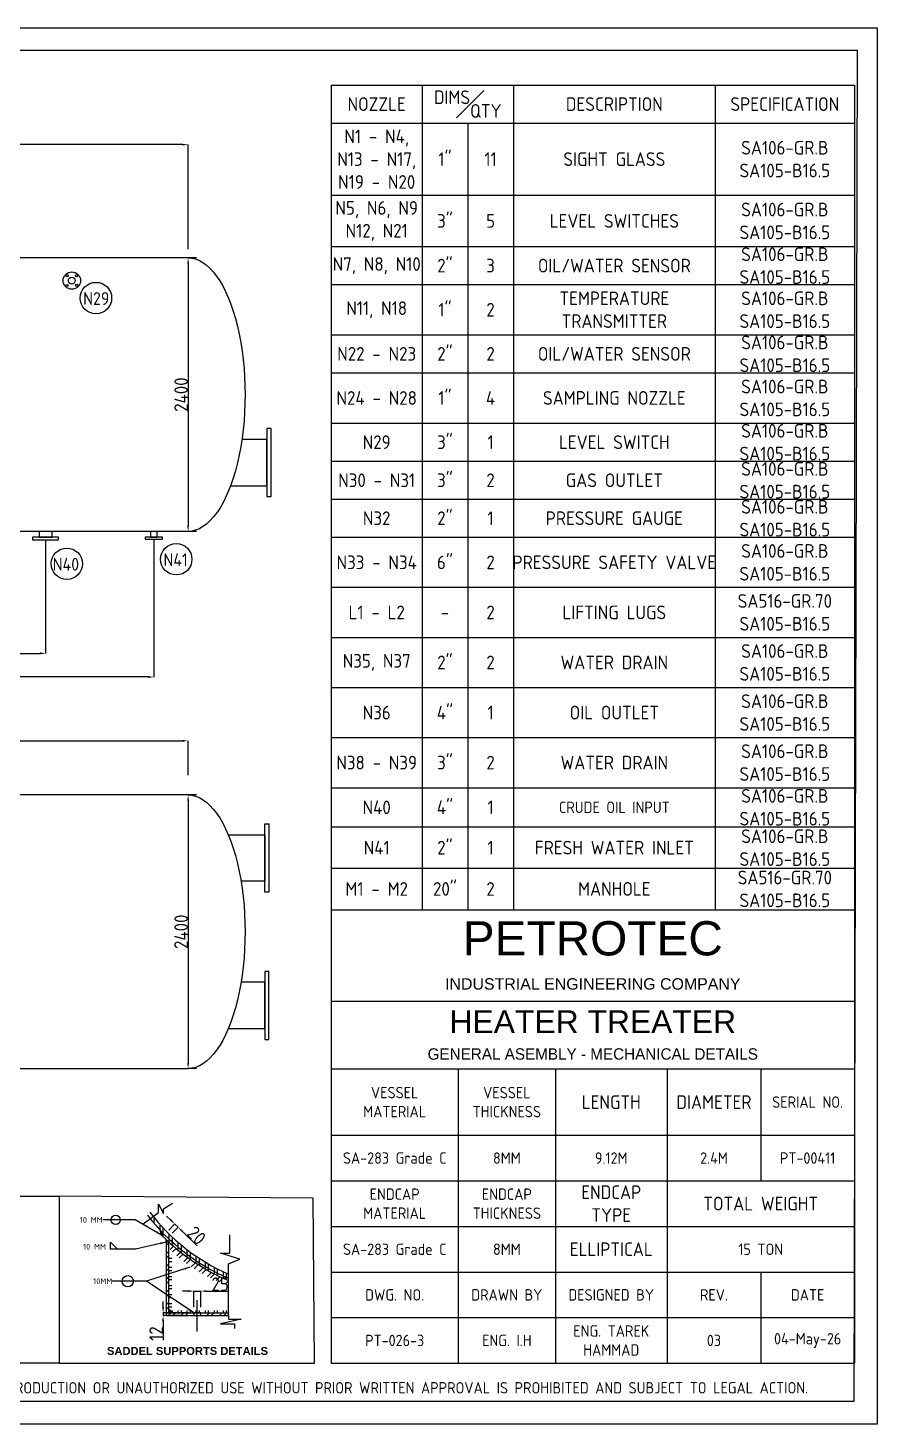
# Model space of a CAD drawing. Header units: inches. Extents: x 46059 to 66274, y -33 to 12215.
# Drawn here: x 58824 to 66274, y -33 to 12215 of the extents above; entities that cross this region are included whole.
import ezdxf

# ---------------------------------------------------------------- set-up
doc = ezdxf.new("R2010")
doc.units = ezdxf.units.IN
doc.header["$LTSCALE"] = 40
doc.header["$MEASUREMENT"] = 0
doc.linetypes.add('CENTER', pattern=[50.8, 31.75, -6.35, 6.35, -6.35])
doc.linetypes.add('CENTER2', pattern=[1.125, 0.75, -0.125, 0.125, -0.125])
doc.layers.add('fitting', color=7, linetype='CENTER2')
doc.styles.add('Annotative', font='arial.ttf')
doc.styles.get("Standard").update_dxf_attribs({"font": 'isocp.shx', "height": 120, "bigfont": '@extfont2.shx'})
doc.dimstyles.new('ISO-25', dxfattribs={"dimtxt": 120, "dimasz": 50, "dimexe": 1.25, "dimexo": 75, "dimtad": 1, "dimtxsty": 'Standard', "dimcen": 0, "dimclrd": 1, "dimclre": 1, "dimclrt": 1, "dimazin": 0, "dimtfac": 1, "dimtmove": 0, "dimatfit": 3, "dimfxl": 1, "dimtfillclr": 1, "dimarcsym": 0})
pattern_1 = [(90, (50327.89, 469.44), (-79.375, 7e-15), []), (90, (50299.82, 497.5), (-79.375, 7e-15), [])]
pattern_2 = [(45, (50327.89, 469.44), (-56.1266, 56.1266), []), (45, (50327.89, 509.125), (-56.1266, 56.1266), [])]

# ---------------------------------------------------------------- blocks, each defined once
blk = doc.blocks.new('*D52')
at = {"color": 1, "lineweight": -2, "ltscale": 0.25, "transparency": 16777216}
for p, q in [((60077, 1757), (60041, 1792)), ((60060, 1668), (60113, 1723)), ((60113, 1722), (60141, 1695)), ((60088, 1641), (60142, 1695)), ((60176, 1660), (60310, 1530))]:
    blk.add_line(p, q, dxfattribs=at)
at = {"color": 1, "ltscale": 0.25, "transparency": 16777216}
for points in [[(60083, 1763), (60071, 1751), (60113, 1722)], [(60182, 1666), (60171, 1654), (60141, 1695)]]:
    blk.add_solid(points, dxfattribs=at)
at = {"layer": 'Defpoints', "color": 0, "ltscale": 0.25, "transparency": 16777216}
for p in [(60008, 1614), (60141, 1695), (60036, 1587)]:
    blk.add_point(p, dxfattribs=at)
at = {"color": 1, "ltscale": 0.25, "transparency": 16777216, "insert": (60303, 1621), "char_height": 120, "attachment_point": 5, "rotation": 315.7765}
blk.add_mtext('20', dxfattribs=at)
blk = doc.blocks.new('*D45')
at = {"color": 1, "lineweight": -2, "ltscale": 0.25, "transparency": 16777216}
for p, q in [((60010, 993), (60010, 1043)), ((60235, 943), (60008, 943)), ((60175, 919), (60008, 919)), ((60010, 943), (60010, 919)), ((60010, 869), (60010, 702))]:
    blk.add_line(p, q, dxfattribs=at)
at = {"color": 1, "ltscale": 0.25, "transparency": 16777216}
for points in [[(60001, 993), (60018, 993), (60010, 943)], [(60001, 869), (60018, 869), (60010, 919)]]:
    blk.add_solid(points, dxfattribs=at)
at = {"layer": 'Defpoints', "color": 0, "ltscale": 0.25, "transparency": 16777216}
for p in [(60010, 919), (60250, 919), (60310, 943)]:
    blk.add_point(p, dxfattribs=at)
at = {"color": 1, "ltscale": 0.25, "transparency": 16777216, "insert": (59949, 761), "char_height": 120, "attachment_point": 5, "rotation": 90}
blk.add_mtext('12', dxfattribs=at)
blk = doc.blocks.new('*D65')
at = {"color": 1, "lineweight": -2, "ltscale": 0.01, "transparency": 16777216}
for p, q in [((60230, 1134), (60180, 1134)), ((60280, 994), (60280, 1135)), ((60280, 1134), (60340, 1134)), ((60340, 994), (60340, 1135)), ((60390, 1134), (60581, 1134))]:
    blk.add_line(p, q, dxfattribs=at)
at = {"color": 1, "ltscale": 0.01, "transparency": 16777216}
for points in [[(60230, 1142), (60230, 1125), (60280, 1134)], [(60390, 1142), (60390, 1125), (60340, 1134)]]:
    blk.add_solid(points, dxfattribs=at)
at = {"layer": 'Defpoints', "color": 0, "ltscale": 0.01, "transparency": 16777216}
for p in [(60340, 1134), (60280, 919), (60340, 919)]:
    blk.add_point(p, dxfattribs=at)
at = {"color": 1, "ltscale": 0.01, "transparency": 16777216, "insert": (60510, 1194), "char_height": 120, "attachment_point": 5}
blk.add_mtext('25', dxfattribs=at)
blk = doc.blocks.new('*T46')
at = {"color": 0, "linetype": 'ByBlock', "lineweight": -2, "transparency": 16777216}
for p, q in [((0, 0), (4591, 0)), ((0, 0), (0, -3979)), ((4591, 0), (4591, -3979)), ((0, -804), (4591, -804)), ((0, -1396), (4591, -1396)), ((1116, -1396), (1116, -3979)), ((1969, -1396), (1969, -3979)), ((2948, -1396), (2948, -3979)), ((3770, -1396), (3770, -2379)), ((0, -1979), (4591, -1979)), ((0, -2379), (4591, -2379)), ((0, -2779), (4591, -2779)), ((0, -3179), (4591, -3179)), ((3770, -3179), (3770, -3979)), ((0, -3579), (4591, -3579)), ((0, -3979), (4591, -3979))]:
    blk.add_line(p, q, dxfattribs=at)
at = {"color": 0, "transparency": 16777216, "insert": (2296, -402), "char_height": 100, "width": 4585.18, "attachment_point": 5, "style": 'Annotative'}
blk.add_mtext('{\\H3x;PETROTEC}\\PINDUSTRIAL ENGINEERING COMPANY', dxfattribs=at)
at = {"color": 0, "transparency": 16777216, "attachment_point": 5}
for s, insert, char_height, width in [('{\\f@Arial Unicode MS|b0|i0|c0|p34;\\H2x;\\C256;HEATER TREATER^J\\Ftxt|c0;\\H0.5x;GENERAL ASEMBLY - MECHANICAL DETAILS}', (2296, -1100), 100, 4585.18), ('\\A1;VESSEL\\PMATERIAL', (558, -1688), 100, 1110.03), ('\\A1;VESSEL\\PTHICKNESS', (1542, -1688), 100, 846.52), ('LENGTH', (2458, -1688), 120, 973.26), ('DIAMETER', (3359, -1688), 120, 816.63), ('SERIAL NO.', (4181, -1688), 100, 814.74), ('\\A1;SA-283 Grade C', (558, -2179), 100, 1110.03), ('8MM', (1542, -2179), 100, 846.52), ('\\A1;9.12M', (2458, -2179), 100, 973.26), ('2.4M', (3359, -2179), 100, 816.63), ('PT-00411', (4181, -2179), 100, 814.74), ('ENDCAP\\P{\\A1;MATERIAL}', (558, -2579), 100, 1110.03), ('ENDCAP\\PTHICKNESS', (1542, -2579), 100, 846.52), ('ENDCAP\\PTYPE', (2458, -2579), 120, 973.26), ('TOTAL WEIGHT', (3769, -2579), 120, 1637.37), ('\\A1;SA-283 Grade C', (558, -2979), 100, 1110.03), ('8MM', (1542, -2979), 100, 846.52), ('ELLIPTICAL ', (2458, -2979), 120, 973.26), ('15 TON', (3769, -2979), 100, 1637.37), ('DWG. NO.', (558, -3379), 100, 1110.03), ('DRAWN BY', (1542, -3379), 100, 846.52), ('DESIGNED BY', (2458, -3379), 100, 973.26), ('REV.', (3359, -3379), 100, 816.63), ('DATE', (4181, -3379), 100, 814.74), ('ENG. TAREK HAMMAD', (2458, -3779), 100, 973.26), ('PT-026-3', (558, -3779), 100, 1110.03), ('ENG. I.H', (1542, -3779), 100, 846.52), ('03', (3359, -3779), 100, 816.63), ('04-May-26', (4181, -3779), 100, 814.74)]:
    blk.add_mtext(s, dxfattribs=dict(at, insert=insert, char_height=char_height, width=width))
blk = doc.blocks.new('*U138')
blk.add_circle((0, 0), 9.55)
blk = doc.blocks.new('*U139')
at = {"color": 0, "linetype": 'ByBlock', "lineweight": -2, "transparency": 16777216}
for p, rotation in [((4289, 2255), 90), ((4410, 2255), 270.0000000000001), ((4350, 2195), 180)]:
    blk.add_blockref('*U138', p, dxfattribs=dict(at, rotation=rotation))
blk.add_blockref('*U138', (4350, 2316), dxfattribs=at)
blk = doc.blocks.new('*D140')
at = {"color": 1, "lineweight": -2, "transparency": 16777216}
for p, q in [((51109, 10273), (51109, 11192)), ((60179, 11191), (51159, 11191)), ((60229, 10273), (60229, 11192))]:
    blk.add_line(p, q, dxfattribs=at)
at = {"color": 1, "transparency": 16777216}
for points in [[(51159, 11199), (51159, 11183), (51109, 11191)], [(60179, 11199), (60179, 11183), (60229, 11191)]]:
    blk.add_solid(points, dxfattribs=at)
at = {"layer": 'Defpoints', "color": 0, "transparency": 16777216}
for p in [(51109, 11191), (51109, 10198), (60229, 10198)]:
    blk.add_point(p, dxfattribs=at)
at = {"color": 1, "transparency": 16777216, "insert": (55438, 11252), "char_height": 120, "attachment_point": 5}
blk.add_mtext('9120', dxfattribs=at)
blk = doc.blocks.new('*D162')
at = {"color": 1, "lineweight": -2, "transparency": 16777216}
for p, q in [((55669, 5833), (55669, 5962)), ((55719, 5961), (60179, 5961)), ((60229, 5661), (60229, 5962))]:
    blk.add_line(p, q, dxfattribs=at)
at = {"color": 1, "transparency": 16777216}
for points in [[(55719, 5969), (55719, 5953), (55669, 5961)], [(60179, 5969), (60179, 5953), (60229, 5961)]]:
    blk.add_solid(points, dxfattribs=at)
at = {"layer": 'Defpoints', "color": 0, "transparency": 16777216}
for p in [(60229, 5961), (55669, 5758), (60229, 5586)]:
    blk.add_point(p, dxfattribs=at)
at = {"color": 1, "transparency": 16777216, "insert": (58070, 6022), "char_height": 120, "attachment_point": 5}
blk.add_mtext('4560', dxfattribs=at)
blk = doc.blocks.new('*D168')
at = {"color": 1, "lineweight": -2, "transparency": 16777216}
for p, q in [((51109, 7723), (51109, 6727)), ((58979, 7723), (58979, 6727)), ((51159, 6728), (58929, 6728))]:
    blk.add_line(p, q, dxfattribs=at)
at = {"color": 1, "transparency": 16777216}
for points in [[(51159, 6737), (51159, 6720), (51109, 6728)], [(58929, 6737), (58929, 6720), (58979, 6728)]]:
    blk.add_solid(points, dxfattribs=at)
at = {"layer": 'Defpoints', "color": 0, "transparency": 16777216}
for p in [(51109, 7798), (58979, 7798), (58979, 6728)]:
    blk.add_point(p, dxfattribs=at)
at = {"color": 1, "transparency": 16777216, "insert": (55044, 6789), "char_height": 120, "attachment_point": 5}
blk.add_mtext('7870', dxfattribs=at)
blk = doc.blocks.new('*D169')
at = {"color": 1, "lineweight": -2, "transparency": 16777216}
for p, q in [((51109, 7723), (51109, 6520)), ((59929, 7723), (59929, 6520)), ((59879, 6521), (51159, 6521))]:
    blk.add_line(p, q, dxfattribs=at)
at = {"color": 1, "transparency": 16777216}
for points in [[(51159, 6529), (51159, 6512), (51109, 6521)], [(59879, 6529), (59879, 6512), (59929, 6521)]]:
    blk.add_solid(points, dxfattribs=at)
at = {"layer": 'Defpoints', "color": 0, "transparency": 16777216}
for p in [(51109, 7798), (59929, 7798), (51109, 6521)]:
    blk.add_point(p, dxfattribs=at)
at = {"color": 1, "transparency": 16777216, "insert": (55519, 6581), "char_height": 120, "attachment_point": 5}
blk.add_mtext('8820', dxfattribs=at)
blk = doc.blocks.new('*D173')
at = {"color": 1, "lineweight": -2, "transparency": 16777216}
for p, q in [((60229, 5436), (60229, 3136)), ((60304, 5486), (60230, 5486)), ((60304, 3086), (60230, 3086))]:
    blk.add_line(p, q, dxfattribs=at)
at = {"color": 1, "transparency": 16777216}
for points in [[(60221, 5436), (60237, 5436), (60229, 5486)], [(60221, 3136), (60237, 3136), (60229, 3086)]]:
    blk.add_solid(points, dxfattribs=at)
at = {"layer": 'Defpoints', "color": 0, "transparency": 16777216}
for p in [(60229, 5486), (60229, 3086), (60229, 3086)]:
    blk.add_point(p, dxfattribs=at)
at = {"color": 1, "transparency": 16777216, "insert": (60168, 4286), "char_height": 120, "attachment_point": 5, "rotation": 90}
blk.add_mtext('2400', dxfattribs=at)
blk = doc.blocks.new('*D174')
at = {"color": 1, "lineweight": -2, "transparency": 16777216}
for p, q in [((60304, 10198), (60230, 10198)), ((60229, 10148), (60229, 7848)), ((60304, 7798), (60230, 7798))]:
    blk.add_line(p, q, dxfattribs=at)
at = {"color": 1, "transparency": 16777216}
for points in [[(60221, 10148), (60237, 10148), (60229, 10198)], [(60221, 7848), (60237, 7848), (60229, 7798)]]:
    blk.add_solid(points, dxfattribs=at)
at = {"layer": 'Defpoints', "color": 0, "transparency": 16777216}
for p in [(60229, 10198), (60229, 7798), (60229, 7798)]:
    blk.add_point(p, dxfattribs=at)
at = {"color": 1, "transparency": 16777216, "insert": (60168, 8998), "char_height": 120, "attachment_point": 5, "rotation": 90}
blk.add_mtext('2400', dxfattribs=at)
blk = doc.blocks.new('*T177')
at = {"color": 0, "linetype": 'ByBlock', "lineweight": -2, "transparency": 16777216}
for p, q in [((0, 0), (4591, 0)), ((0, 0), (0, -7234)), ((799, 0), (799, -7234)), ((1599, 0), (1599, -7234)), ((3371, 0), (3371, -7234)), ((4591, 0), (4591, -7234)), ((0, -334), (4591, -334)), ((1199, -334), (1199, -7234)), ((0, -966), (4591, -966)), ((0, -1417), (4591, -1417)), ((0, -1751), (4591, -1751)), ((0, -2191), (4591, -2191)), ((0, -2525), (4591, -2525)), ((0, -2966), (4591, -2966)), ((0, -3300), (4591, -3300)), ((0, -3633), (4591, -3633)), ((0, -3967), (4591, -3967)), ((0, -4406), (4591, -4406)), ((0, -4846), (4591, -4846)), ((0, -5285), (4591, -5285)), ((0, -5724), (4591, -5724)), ((0, -6164), (4591, -6164)), ((0, -6508), (4591, -6508)), ((0, -6871), (4591, -6871)), ((0, -7234), (4591, -7234))]:
    blk.add_line(p, q, dxfattribs=at)
at = {"color": 0, "transparency": 16777216, "attachment_point": 5}
for s, insert, char_height, width in [('NOZZLE', (400, -167), 120, 798.89), ('\\A1;\\SDIMS#QTY;', (1199, -167), 120, 799.88), ('DESCRIPTION', (2485, -167), 120, 1771.69), ('SPECIFICATION', (3981, -167), 120, 1220.24), ('N1 - N4,\\PN13 - N17,\\PN19 - N20', (400, -650), 120, 793.01), ('{\\C256;SA106-GR.B\\PSA105-B16.5\\P}', (3981, -650), 120, 1214.36), ('1"', (999, -650), 120, 394), ('11', (1399, -650), 120, 394), ('{\\C256;SIGHT GLASS}', (2485, -650), 120, 1765.81), ('N5, N6, N9\\PN12, N21', (400, -1192), 120, 793.01), ('{\\C256;SA106-GR.B\\PSA105-B16.5\\P}', (3981, -1192), 120, 1214.36), ('3"', (999, -1192), 120, 394), ('5', (1399, -1192), 120, 394), ('LEVEL SWITCHES', (2485, -1192), 120, 1765.81), ('{\\C256;SA106-GR.B\\PSA105-B16.5}', (3981, -1584), 120, 1214.36), ('N7, N8, N10', (400, -1584), 120, 793.01), ('2"', (999, -1584), 120, 394), ('3', (1399, -1584), 120, 394), ('OIL/WATER SENSOR', (2485, -1584), 120, 1765.81), ('TEMPERATURE TRANSMITTER ', (2485, -1971), 120, 1765.81), ('{\\C256;SA106-GR.B\\PSA105-B16.5\\P}', (3981, -1971), 120, 1214.36), ('N11, N18', (400, -1971), 120, 793.01), ('1"', (999, -1971), 120, 394), ('2', (1399, -1971), 120, 394), ('{\\C256;SA106-GR.B\\PSA105-B16.5}', (3981, -2358), 120, 1214.36), ('N22 - N23', (400, -2358), 120, 793.01), ('2"', (999, -2358), 120, 394), ('2', (1399, -2358), 120, 394), ('OIL/WATER SENSOR', (2485, -2358), 120, 1765.81), ('N24 - N28', (400, -2745), 120, 793.01), ('1"', (999, -2745), 120, 394), ('4', (1399, -2745), 120, 394), ('SAMPLING NOZZLE', (2485, -2745), 120, 1765.81), ('{\\C256;SA106-GR.B\\PSA105-B16.5}', (3981, -2745), 120, 1214.36), ('3"', (999, -3133), 120, 394), ('{\\C256;SA106-GR.B\\PSA105-B16.5}', (3981, -3133), 120, 1214.36), ('N29', (400, -3133), 120, 793.01), ('1', (1399, -3133), 120, 394), ('LEVEL SWITCH', (2485, -3133), 120, 1765.81), ('{\\C256;SA106-GR.B\\PSA105-B16.5}', (3981, -3467), 120, 1214.36), ('N30 - N31', (400, -3467), 120, 793.01), ('3"', (999, -3467), 120, 394), ('2', (1399, -3467), 120, 394), ('GAS OUTLET', (2485, -3467), 120, 1765.81), ('{\\C256;SA106-GR.B\\PSA105-B16.5}', (3981, -3800), 120, 1214.36), ('N32', (400, -3800), 120, 793.01), ('2"', (999, -3800), 120, 394), ('1', (1399, -3800), 120, 394), ('PRESSURE GAUGE', (2485, -3800), 120, 1765.81), ('{\\C256;SA106-GR.B\\PSA105-B16.5}', (3981, -4187), 120, 1214.36), ('N33 - N34', (400, -4187), 120, 793.01), ('6"', (999, -4187), 120, 394), ('2', (1399, -4187), 120, 394), ('PRESSURE SAFETY VALVE ', (2485, -4187), 120, 1765.81), ('{\\C256;SA516-GR.70\\PSA105-B16.5}', (3981, -4626), 120, 1214.36), ('L1 - L2', (400, -4626), 120, 793.01), ('-', (999, -4626), 120, 394), ('2', (1399, -4626), 120, 394), ('LIFTING LUGS', (2485, -4626), 120, 1765.81), ('N35, N37', (400, -5065), 120, 793.01), ('2"', (999, -5065), 120, 394), ('2', (1399, -5065), 120, 394), ('WATER DRAIN', (2485, -5065), 120, 1765.81), ('{\\C256;SA106-GR.B\\PSA105-B16.5}', (3981, -5065), 120, 1214.36), ('{\\C256;SA106-GR.B\\PSA105-B16.5}', (3981, -5505), 120, 1214.36), ('N36', (400, -5505), 120, 793.01), ('4"', (999, -5505), 120, 394), ('1', (1399, -5505), 120, 394), ('OIL OUTLET', (2485, -5505), 120, 1765.81), ('3"', (999, -5944), 120, 394), ('{\\C256;SA106-GR.B\\PSA105-B16.5}', (3981, -5944), 120, 1214.36), ('N38 - N39', (400, -5944), 120, 793.01), ('2', (1399, -5944), 120, 394), ('WATER DRAIN', (2485, -5944), 120, 1765.81), ('{\\C256;SA106-GR.B\\PSA105-B16.5}', (3981, -6336), 120, 1214.36), ('N40', (400, -6336), 120, 793.01), ('4"', (999, -6336), 120, 394), ('1', (1399, -6336), 120, 394), ('CRUDE OIL INPUT', (2485, -6336), 100, 1765.81), ('2"', (999, -6690), 120, 394), ('{\\C256;SA106-GR.B\\PSA105-B16.5}', (3981, -6690), 120, 1214.36), ('N41', (400, -6690), 120, 793.01), ('1', (1399, -6690), 120, 394), ('FRESH WATER INLET', (2485, -6690), 120, 1765.81), ('20"', (999, -7052), 120, 394), ('{\\C256;SA516-GR.70\\PSA105-B16.5}', (3981, -7052), 120, 1214.36), ('M1 - M2', (400, -7052), 120, 793.01), ('2', (1399, -7052), 120, 394), ('MANHOLE', (2485, -7052), 120, 1765.81)]:
    blk.add_mtext(s, dxfattribs=dict(at, insert=insert, char_height=char_height, width=width))

msp = doc.modelspace()

# ---------------------------------------------------------------- hatches: boundary and pattern name
at = {"ltscale": 0.01}
h = msp.add_hatch(dxfattribs=at)
h.set_pattern_fill('STEEL', color=256, scale=25, angle=45, style=0)
h.set_pattern_definition(pattern_1)
h.paths.add_polyline_path([(60003.974, 1647.225), (59996.505, 1625.377, 0.007453206), (60035.798, 1586.804), (60059.798, 1586.804), (60059.798, 1564.339, 0.085028126), (60583.589, 1225.784), (60583.589, 1246.213, -0.097740078)])
h.paths.add_polyline_path([(59921.46, 1788.264), (59895.757, 1769.154, 0.120408709), (60583.589, 1246.213), (60583.589, 1281.17, -0.118241311)])
h = msp.add_hatch(color=256, dxfattribs=at)
h.paths.add_polyline_path([(60059.798, 1561.762), (60035.798, 1586.804), (60035.798, 1563.572)])
h.paths.add_polyline_path([(60003.974, 1647.225, -0.003656645), (59985.57, 1666.458, 0.185422647), (59996.505, 1625.377)])
at = {"ltscale": 25}
h = msp.add_hatch(dxfattribs=at)
h.set_pattern_fill('STEEL', color=256, scale=25, style=0)
h.set_pattern_definition(pattern_2)
h.paths.add_polyline_path([(60035.798, 1586.804), (60035.798, 1534.576, 0.121967231), (60583.589, 1183.618), (60583.589, 1225.784, -0.089511597)])
at = {"ltscale": 0.25}
h = msp.add_hatch(dxfattribs=at)
h.set_pattern_fill('STEEL', color=256, scale=25, style=0)
h.set_pattern_definition(pattern_2)
h.paths.add_polyline_path([(60059.798, 942.897), (60059.798, 1561.762), (60035.798, 1563.572), (60035.798, 942.897)])
at = {"ltscale": 25}
h = msp.add_hatch(dxfattribs=at)
h.set_pattern_fill('STEEL', color=256, scale=25, angle=135, style=0)
h.set_pattern_definition([(180, (50327.89, 469.44), (-7e-15, -79.375), []), (180, (50299.82, 441.375), (-7e-15, -79.375), [])])
h.paths.add_polyline_path([(60085.548, 1456.764), (60059.798, 1456.764), (60059.798, 969.789, -0.358511502), (60081.924, 952.779), (60081.924, 964.358), (60085.548, 964.358)])
at = {"ltscale": 0.01}
h = msp.add_hatch(dxfattribs=at)
h.set_pattern_fill('STEEL', color=256, scale=25, style=0)
h.set_pattern_definition(pattern_2)
h.paths.add_polyline_path([(60279.693, 919.972), (60279.693, 942.897), (60035.798, 942.897), (60035.798, 919.972)])
h.paths.add_polyline_path([(60583.589, 919.972), (60583.589, 939.972), (60583.589, 942.897), (60339.693, 942.897), (60339.693, 919.972)])
msp.add_hatch(color=256, dxfattribs=at).paths.add_polyline_path([(60059.798, 969.789), (60059.798, 942.897), (60081.924, 942.897, 0.492592019)])
at = {"ltscale": 25}
h = msp.add_hatch(dxfattribs=at)
h.set_pattern_fill('STEEL', color=256, scale=25, angle=45, style=0)
h.set_pattern_definition(pattern_1)
h.paths.add_polyline_path([(60309.693, 964.358), (60081.924, 964.358), (60081.924, 952.779, -0.113955914), (60081.924, 942.897), (60309.693, 942.897)])
h.paths.add_polyline_path([(60582.024, 964.358), (60309.693, 964.358), (60309.693, 942.897), (60582.024, 942.897)])

# ---------------------------------------------------------------- linework, layer by layer
for p, q in [((60228.984, 7798.406), (51108.984, 7798.406)), ((51108.984, 3086.187), (60228.984, 3086.187))]:
    msp.add_line(p, q)
at = {"ltscale": 0.25}
for p, q in [((59969.635, 1824.082), (59969.635, 1895.759)), ((59969.635, 1895.759), (60013.305, 1814.733)), ((60013.305, 1855.246), (60091.286, 1905.108)), ((60013.305, 1814.733), (60013.305, 1855.246)), ((59835.506, 1724.357), (59969.635, 1824.082)), ((60583.589, 939.972), (60583.589, 1225.784)), ((60583.589, 919.972), (60583.589, 939.972))]:
    msp.add_line(p, q, dxfattribs=at)
at = {"color": 1, "ltscale": 1000}
msp.add_line((61326.566, 1950.457), (61326.566, 1950.457), dxfattribs=at)
msp.add_line((61326.566, 1950.457), (61326.566, 1950.457), dxfattribs=at)
msp.add_line((61326.566, 1950.457), (61326.566, 1950.457), dxfattribs=at)
at = {"ltscale": 1000}
for p, q in [((59996.505, 1625.377), (60003.974, 1647.225)), ((60035.798, 1586.804), (60035.798, 919.972)), ((60035.798, 942.897), (60583.589, 942.897)), ((60035.798, 919.972), (60583.589, 919.972)), ((60035.798, 918.897), (60583.589, 918.897))]:
    msp.add_line(p, q, dxfattribs=at)
at = {"ltscale": 0.01}
for p, q in [((60594.54, 1467.51), (60594.54, 1628.292)), ((59549.563, 1500.803), (59549.563, 1561.588)), ((59549.563, 1561.588), (59610.402, 1500.803)), ((60035.798, 1586.804), (60059.798, 1561.762)), ((60035.798, 1563.572), (60035.798, 1586.804)), ((60059.798, 1561.762), (60035.798, 1563.572)), ((60684.288, 1414.947), (60514.077, 1467.51)), ((60514.077, 1467.51), (60594.54, 1467.51)), ((60583.589, 1371.66), (60684.288, 1414.947)), ((60583.589, 1225.784), (60583.589, 1371.66)), ((60693.573, 886.223), (60514.077, 846.028)), ((60583.589, 918.897), (60583.589, 886.223)), ((60583.589, 886.223), (60693.573, 886.223)), ((60514.077, 846.028), (60634.772, 846.028)), ((60634.772, 846.028), (60634.772, 805.832))]:
    msp.add_line(p, q, dxfattribs=at)
at = {"linetype": 'CENTER', "ltscale": 1000}
msp.add_line((60309.693, 778.757), (60309.693, 1053.612), dxfattribs=at)
at = {"ltscale": 0.2}
msp.add_lwpolyline([(66273.849, -32.751), (46058.872, -32.751), (46058.872, 12214.906), (66273.849, 12214.906)], close=True, dxfattribs=at)
for points in [[(66101.226, 12016.071), (46286.338, 12016.071), (46259.194, 167.288), (66074.083, 167.288)], [(60920.909, 8103.156), (60957.509, 8103.156), (60957.509, 8700.056), (60920.909, 8700.056)], [(59093.284, 7748.739), (58864.684, 7748.739), (58864.684, 7724.863), (59093.284, 7724.863)], [(58921.834, 7748.739), (59036.134, 7748.739), (59036.134, 7798.406), (58921.834, 7798.406)], [(59852.784, 7729.356), (60005.184, 7729.356), (60005.184, 7748.406), (59852.784, 7748.406)], [(59898.834, 7748.406), (59959.134, 7748.406), (59959.134, 7798.406), (59898.834, 7798.406)], [(60901.17, 5231.437), (60937.77, 5231.437), (60937.77, 4634.537), (60901.17, 4634.537)], [(60901.17, 3340.937), (60937.77, 3340.937), (60937.77, 3937.837), (60901.17, 3937.837)]]:
    msp.add_lwpolyline(points, close=True)
for points in [[(60228.984, 10198.406), (51108.984, 10198.406)], [(60601.662, 8198.406), (60920.909, 8198.406), (60920.909, 8604.806), (60701.323, 8604.806)], [(60228.984, 5486.187), (51108.984, 5486.187)], [(60581.923, 5136.187), (60901.17, 5136.187), (60901.17, 4729.787), (60693.566, 4729.787)], [(60581.923, 3436.187), (60901.17, 3436.187), (60901.17, 3842.587), (60693.566, 3842.587)]]:
    msp.add_lwpolyline(points)
at = {"ltscale": 1000}
for points in [[(59098.908, 500.709), (57092.091, 500.709), (57092.091, 1965.562), (59098.908, 1965.562)], [(59098.908, 500.709), (61338.195, 500.709), (61326.566, 1950.457), (59098.908, 1965.562)], [(60339.693, 942.897), (60279.693, 942.897), (60279.693, 918.897), (60339.693, 918.897)]]:
    msp.add_lwpolyline(points, close=True, dxfattribs=at)
at = {"ltscale": 0.25}
msp.add_lwpolyline([(60059.798, 1561.762), (60035.798, 1563.572), (60035.798, 942.897), (60059.798, 942.897)], close=True, dxfattribs=at)
for centre, radius in [((59208.984, 9998.406), 76.2), ((59208.984, 9998.406), 30.15), ((59420.914, 9845.543), 137.5), ((59165.526, 7514.752), 137.5), ((60125.317, 7553.562), 137.5)]:
    msp.add_circle(centre, radius)
at = {"ltscale": 0.01}
for centre, radius in [((59593.02, 1758.414), 40.523), ((59700.213, 1220.037), 49.206)]:
    msp.add_circle(centre, radius, dxfattribs=at)
at = {"ltscale": 1000}
for centre, radius, start, end in [((61309.693, 2915.097), 1820, 217.8369264, 246.4869128), ((61309.693, 2915.097), 1788, 217.5740394, 246.0400027), ((61309.92, 2923.979), 1847.005, 224.6751042, 246.8432406)]:
    msp.add_arc(centre, radius, start, end, dxfattribs=at)
at = {"ltscale": 0.01}
for centre, radius, start, end in [((60044.522, 1660.155), 59.289, 173.896668, 215.9151917), ((60060.524, 947.838), 21.963, 346.997703, 91.8956598)]:
    msp.add_arc(centre, radius, start, end, dxfattribs=at)
at = {"extrusion": (0, 0, -1)}
for centre in [(60228.984, 8998.406), (60228.984, 4286.187)]:
    msp.add_ellipse(centre, major_axis=(0, 1200), ratio=0.416666667, start_param=0, end_param=3.141592654, dxfattribs=at)

# ---------------------------------------------------------------- block references
for name, p in [('*T177', (61483.663, 11713.653)), ('*T46', (61483.663, 4479.806))]:
    msp.add_blockref(name, p)
at = {"rotation": 45}
msp.add_blockref('*U139', (57727.958, 5328.051), dxfattribs=at)

# ---------------------------------------------------------------- texts
at = {"ltscale": 0.01, "char_height": 50, "attachment_point": 9}
for s, insert, width in [('10 MM', (59479.407, 1733.414), 332.54386), ('10 MM', (59508.744, 1497.909), 332.54386), ('10MM', (59563.424, 1195.037), 160.3805)]:
    msp.add_mtext(s, dxfattribs=dict(at, insert=insert, width=width))
at = {"ltscale": 1000, "insert": (59517.474, 643.744), "char_height": 70, "width": 2016.74622, "attachment_point": 1}
msp.add_mtext('{\\f@Arial Unicode MS|b1|i0|c0|p34;SADDEL SUPPORTS DETAILS}', dxfattribs=at)
at = {"color": 5, "ltscale": 1000, "insert": (57007.335, 335.551), "char_height": 100, "width": 15213.71634, "attachment_point": 1}
msp.add_mtext('{\\C256;PROPERTY OF PETROTEC. REPRODUCTION OR UNAUTHORIZED USE WITHOUT PRIOR WRITTEN APPROVAL IS PROHIBITED AND SUBJECT TO LEGAL ACTION.}', dxfattribs=at)
at = {"layer": 'fitting'}
for s, p in [('N29', (59308.111, 9784.685)), ('N41', (60012.514, 7492.704)), ('N40', (59040.953, 7453.894))]:
    msp.add_text(s, height=112.5, dxfattribs=at).set_placement(p)

# ---------------------------------------------------------------- dimensions: what is measured, and where the dimension line sits
for base, p1, p2, picture, middle in [((51108.984, 11191.127), (60228.984, 10198.406), (51108.984, 10198.406), '*D140', (55438.382, 11191.127)), ((60228.984, 5961.025), (55668.984, 5758.445), (60228.984, 5586.187), '*D162', (58070.022, 5961.025))]:
    dim = msp.add_linear_dim(base=base, p1=p1, p2=p2, dimstyle='ISO-25')
    dim.commit()
    dim.dimension.update_dxf_attribs({"geometry": picture, "text_midpoint": middle, "dimtype": 160})
for base, p1, p2, picture, middle in [((60228.984, 7798.406), (60228.984, 10198.406), (60228.984, 7798.406), '*D174', (60168.347, 8998.406)), ((60228.984, 3086.187), (60228.984, 5486.187), (60228.984, 3086.187), '*D173', (60168.347, 4286.187))]:
    dim = msp.add_linear_dim(base=base, p1=p1, p2=p2, angle=90, dimstyle='ISO-25')
    dim.commit()
    dim.dimension.update_dxf_attribs({"geometry": picture, "text_midpoint": middle})
for base, p1, p2, picture, middle in [((58978.984, 6728.482), (51108.984, 7798.406), (58978.984, 7798.406), '*D168', (55043.984, 6789.107)), ((51108.984, 6520.762), (59928.984, 7798.406), (51108.984, 7798.406), '*D169', (55518.984, 6581.399))]:
    dim = msp.add_linear_dim(base=base, p1=p1, p2=p2, dimstyle='ISO-25')
    dim.commit()
    dim.dimension.update_dxf_attribs({"geometry": picture, "text_midpoint": middle})
at = {"ltscale": 0.25}
dim = msp.add_aligned_dim(p1=(60007.764, 1614.088), p2=(60035.798, 1586.804), distance=150.323, dimstyle='ISO-25', override={"dimdec": 0, "dimlfac": 0.5}, dxfattribs=at)
dim.commit()
dim.dimension.update_dxf_attribs({"geometry": '*D52', "text_midpoint": (60303.467, 1620.673)})
at = {"ltscale": 0.01}
dim = msp.add_linear_dim(base=(60339.693, 1133.579), p1=(60279.693, 918.897), p2=(60339.693, 918.897), dimstyle='ISO-25', override={"dimdec": 0, "dimlfac": 0.42}, dxfattribs=at)
dim.commit()
dim.dimension.update_dxf_attribs({"geometry": '*D65', "text_midpoint": (60510.327, 1194.216)})
at = {"ltscale": 0.25}
dim = msp.add_linear_dim(base=(60009.693, 918.897), p1=(60309.693, 942.897), p2=(60249.983, 918.897), angle=90, dimstyle='ISO-25', override={"dimlfac": 0.5}, dxfattribs=at)
dim.commit()
dim.dimension.update_dxf_attribs({"geometry": '*D45', "text_midpoint": (59949.056, 760.668)})

# ---------------------------------------------------------------- leaders
at = {"ltscale": 0.01, "annotation_type": 0, "has_hookline": 1, "hookline_direction": 1}
for points, text_width in [([(59996.505, 1625.377), (59763.95, 1758.414), (59480.032, 1758.414)], 155), ([(60244.872, 1344.501), (59865.349, 1220.037), (59564.049, 1220.037)], 135)]:
    msp.add_leader(points, dimstyle='ISO-25', override={"dimgap": 0.625, "dimtad": 0}, dxfattribs=dict(at, text_width=text_width))
at = {"ltscale": 0.01}
for points in [[(60035.798, 1563.572), (59766.847, 1500.803), (59549.563, 1500.803)], [(60279.693, 942.897), (59865.349, 1220.037)]]:
    msp.add_leader(points, dimstyle='ISO-25', override={"dimgap": 0.625, "dimtad": 0}, dxfattribs=at)

doc.saveas('drawing.dxf')
